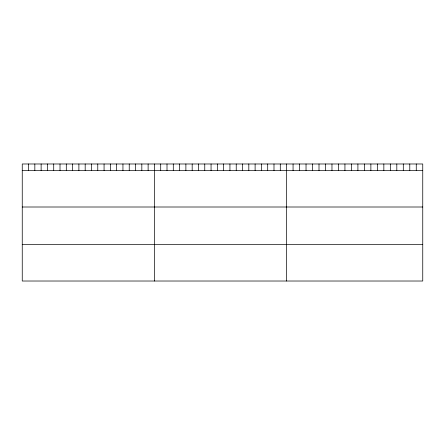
<?xml version="1.0" encoding="UTF-8"?>
<svg xmlns="http://www.w3.org/2000/svg" width="445" height="445" viewBox="0 0 445 445"><rect width="100%" height="100%" fill="white"/><g stroke="black" fill="none" stroke-linecap="round" stroke-linejoin="round"><path stroke-width="0.67" d="M422.75 170.546L422.75 281.017L22.25 281.017L22.25 163.983L422.75 163.983L422.75 170.546L22.25 170.546M22.25 207.003L422.75 207.003M22.25 244.561L422.75 244.561M416.264 163.983L416.264 170.546M409.784 163.983L409.784 170.546M403.298 163.983L403.298 170.546M396.812 163.983L396.812 170.546M390.326 163.983L390.326 170.546M383.846 163.983L383.846 170.546M377.36 163.983L377.36 170.546M370.874 163.983L370.874 170.546M364.394 163.983L364.394 170.546M357.908 163.983L357.908 170.546M351.422 163.983L351.422 170.546M344.936 163.983L344.936 170.546M338.456 163.983L338.456 170.546M331.97 163.983L331.97 170.546M325.484 163.983L325.484 170.546M319.004 163.983L319.004 170.546M312.518 163.983L312.518 170.546M306.032 163.983L306.032 170.546M299.546 163.983L299.546 170.546M293.066 163.983L293.066 170.546M286.58 163.983L286.58 281.017M280.289 163.983L280.289 170.546M273.992 163.983L273.992 170.546M267.701 163.983L267.701 170.546M261.404 163.983L261.404 170.546M255.113 163.983L255.113 170.546M248.816 163.983L248.816 170.546M242.525 163.983L242.525 170.546M236.234 163.983L236.234 170.546M229.937 163.983L229.937 170.546M223.646 163.983L223.646 170.546M217.349 163.983L217.349 170.546M211.058 163.983L211.058 170.546M204.761 163.983L204.761 170.546M198.47 163.983L198.47 170.546M192.179 163.983L192.179 170.546M185.882 163.983L185.882 170.546M179.591 163.983L179.591 170.546M173.294 163.983L173.294 170.546M167.003 163.983L167.003 170.546M160.706 163.983L160.706 170.546M154.415 163.983L154.415 281.017M148.124 163.983L148.124 170.546M141.827 163.983L141.827 170.546M135.536 163.983L135.536 170.546M129.239 163.983L129.239 170.546M122.948 163.983L122.948 170.546M116.651 163.983L116.651 170.546M110.36 163.983L110.36 170.546M104.069 163.983L104.069 170.546M97.772 163.983L97.772 170.546M91.481 163.983L91.481 170.546M85.184 163.983L85.184 170.546M78.893 163.983L78.893 170.546M72.596 163.983L72.596 170.546M66.305 163.983L66.305 170.546M60.014 163.983L60.014 170.546M53.717 163.983L53.717 170.546M47.426 163.983L47.426 170.546M41.129 163.983L41.129 170.546M34.838 163.983L34.838 170.546M28.541 163.983L28.541 170.546"/></g></svg>
